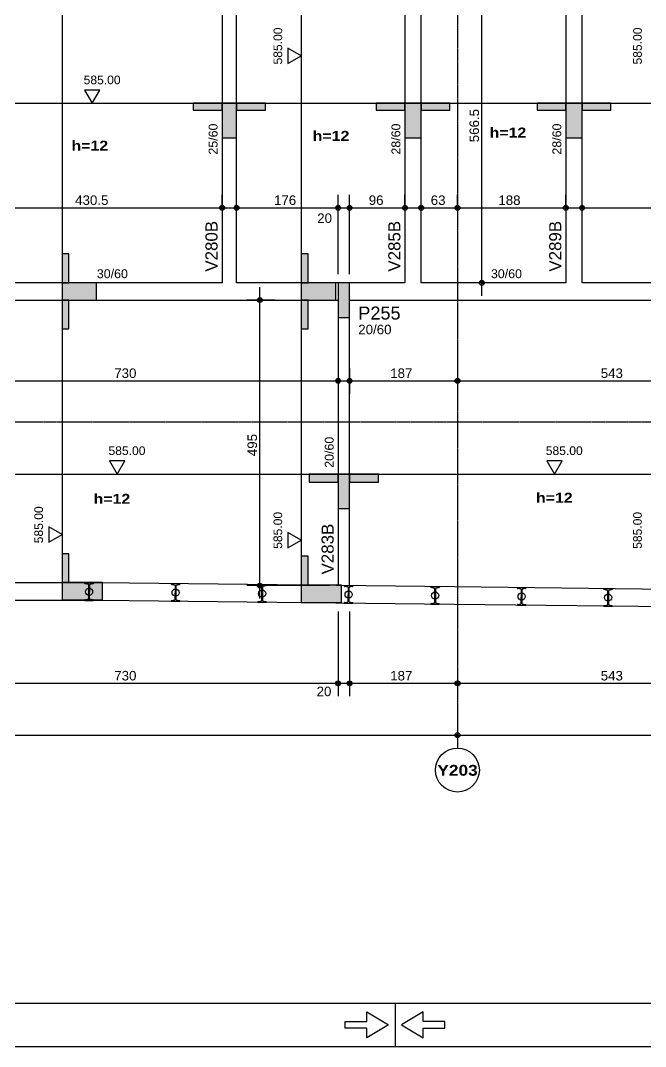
# Model space of a CAD drawing. Extents: x 0 to 13080, y 0 to 6750.
# Drawn here: x 5493 to 6577, y 0 to 1779 of the extents above; entities that cross this region are included whole.
import ezdxf

# ---------------------------------------------------------------- set-up
doc = ezdxf.new("R2010")
doc.units = 0
doc.header["$MEASUREMENT"] = 0
doc.linetypes.add('ESTILO_TQS_0007', pattern=[2.1, 1.5, -0.2, 0.2, -0.2])
for name, color, linetype in [('MTH-179', 1, 'CONTINUOUS'), ('MTH-202', 1, 'CONTINUOUS'), ('MTH-224', 4, 'CONTINUOUS'), ('MTH-230', 1, 'CONTINUOUS'), ('MTH-231', 1, 'CONTINUOUS'), ('MTH-242', 1, 'CONTINUOUS'), ('MTH-COTAS7', 31, 'CONTINUOUS'), ('MTH-DIM-PILAR', 3, 'CONTINUOUS'), ('MTH-DIM-VIGA', 3, 'CONTINUOUS'), ('MTH-EIXO-214', 4, 'CONTINUOUS'), ('MTH-FACE-VIGA', 7, 'CONTINUOUS'), ('MTH-LINHA-CORTE', 5, 'CONTINUOUS'), ('MTH-LINHA-SEÇÃO', 16, 'CONTINUOUS'), ('MTH-MARGEM', 5, 'CONTINUOUS'), ('MTH-PILAR-SEGUE', 5, 'CONTINUOUS'), ('MTH-SIMB_COTA', 3, 'CONTINUOUS'), ('MTH-SOMBRA21', 150, 'CONTINUOUS'), ('MTH-SOMBRA25', 253, 'CONTINUOUS'), ('MTH-TIT1-VIGA', 5, 'CONTINUOUS'), ('MTH-TXT', 4, 'CONTINUOUS'), ('MTH-TXT-NEGRITO', 5, 'CONTINUOUS')]:
    doc.layers.add(name, color=color, linetype=linetype)
doc.styles.add('TQS_ARIAL', font='arial.ttf')
doc.styles.add('TQS_ARIAL_BLACK', font='ariblk.ttf')

msp = doc.modelspace()

# ---------------------------------------------------------------- linework, layer by layer
at = {"layer": 'MTH-179', "linetype": 'Continuous'}
for p, q in [((6142.504952, 75.003475), (6142.504952, 0.003475)), ((0.004952, 0.003475), (13080.004952, 0.003475))]:
    msp.add_line(p, q, dxfattribs=at)
for points in [[(6131.253853, 37.503475), (6093.753853, 15.003475), (6093.753853, 31.878475), (6056.253853, 31.878475), (6056.253853, 43.128475), (6093.753853, 43.128475), (6093.753853, 60.003475), (6131.253853, 37.503475)], [(6153.753853, 37.503475), (6191.253853, 15.003475), (6191.253853, 31.878475), (6228.753853, 31.878475), (6228.753853, 43.128475), (6191.253853, 43.128475), (6191.253853, 60.003475), (6153.753853, 37.503475)]]:
    msp.add_lwpolyline(points, dxfattribs=at)
at = {"layer": 'MTH-224', "linetype": 'Continuous'}
for points in [[(5956.871381, 1704.5194), (5979.819086, 1717.768905), (5956.871381, 1731.017092), (5956.871381, 1704.5194)], [(5604.383788, 1658.42588), (5617.633293, 1635.478175), (5630.88148, 1658.42588), (5604.383788, 1658.42588)], [(5647.476135, 1015.53517), (5660.72564, 992.587465), (5673.973827, 1015.53517), (5647.476135, 1015.53517)], [(6405.632404, 1015.53517), (6418.881909, 992.587465), (6432.130096, 1015.53517), (6405.632404, 1015.53517)], [(5542.153733, 874.281128), (5565.101438, 887.530633), (5542.153733, 900.77882), (5542.153733, 874.281128)], [(5956.871381, 864.637978), (5979.819086, 877.887483), (5956.871381, 891.13567), (5956.871381, 864.637978)]]:
    msp.add_lwpolyline(points, dxfattribs=at)
at = {"layer": 'MTH-230', "linetype": 'Continuous'}
msp.add_circle((6250.782195, 479.214632), 38, dxfattribs=at)
at = {"layer": 'MTH-231', "linetype": 'Continuous'}
for p, q in [((5604.798235, 803.04), (5604.803691, 803.975068)), ((5604.803691, 803.975068), (5619.485041, 803.889412)), ((5611.040027, 800.928842), (5605.39268, 802.281793)), ((5618.876334, 802.203124), (5613.213586, 800.91616)), ((5619.485041, 803.889412), (5619.479586, 802.954343)), ((5754.792594, 801.621044), (5754.79805, 802.556112)), ((5754.79805, 802.556112), (5769.4794, 802.470456)), ((5761.034386, 799.509886), (5755.387039, 800.862837)), ((5768.870693, 800.784168), (5763.207945, 799.497204)), ((5769.4794, 802.470456), (5769.473945, 801.535387)), ((5904.784936, 799.847026), (5904.790392, 800.782094)), ((5904.790392, 800.782094), (5919.471742, 800.696438)), ((5919.471742, 800.696438), (5919.466287, 799.761369)), ((5611.497526, 776.69864), (5611.634471, 800.170635)), ((5612.610335, 800.164941), (5612.473398, 776.694373)), ((5761.491885, 775.279684), (5761.62883, 798.751679)), ((5762.604694, 798.745985), (5762.467757, 775.275417)), ((5911.026728, 797.735868), (5905.379381, 799.088819)), ((5911.484227, 773.505666), (5911.621172, 796.977661)), ((5912.597036, 796.971967), (5912.460099, 773.501399)), ((5918.863035, 799.01015), (5913.200287, 797.723186)), ((6054.778443, 798.278076), (6054.783899, 799.213144)), ((6054.783899, 799.213144), (6069.465249, 799.127488)), ((6061.020235, 796.166918), (6055.372888, 797.519869)), ((6061.477734, 771.936716), (6061.614679, 795.408711)), ((6062.590543, 795.403017), (6062.453606, 771.932449)), ((6068.856542, 797.4412), (6063.193794, 796.154236)), ((6069.465249, 799.127488), (6069.459794, 798.192419)), ((6204.770785, 796.504261), (6204.776241, 797.439329)), ((6204.776241, 797.439329), (6219.457591, 797.353673)), ((6211.012577, 794.393103), (6205.36523, 795.746054)), ((6211.470076, 770.162901), (6211.607021, 793.634896)), ((6212.582885, 793.629202), (6212.445948, 770.158634)), ((6218.848884, 795.667385), (6213.186136, 794.380421)), ((6219.457591, 797.353673), (6219.452136, 796.418604)), ((6354.763582, 794.810434), (6354.769038, 795.745502)), ((6354.769038, 795.745502), (6369.450388, 795.659846)), ((6361.005374, 792.699276), (6355.358027, 794.052227)), ((6361.462873, 768.469074), (6361.599818, 791.941069)), ((6362.575682, 791.935375), (6362.438745, 768.464807)), ((6368.841681, 793.973558), (6363.178933, 792.686594)), ((6369.450388, 795.659846), (6369.444933, 794.724777)), ((6504.755471, 792.956633), (6504.760927, 793.891701)), ((6504.760927, 793.891701), (6519.442277, 793.806045)), ((6510.997263, 790.845475), (6505.349916, 792.198426)), ((6511.454762, 766.615273), (6511.591707, 790.087268)), ((6512.567571, 790.081574), (6512.430634, 766.611006)), ((6518.83357, 792.119757), (6513.170822, 790.832793)), ((6519.442277, 793.806045), (6519.436822, 792.870976)), ((5604.622828, 772.975596), (5604.628284, 773.910664)), ((5619.304178, 772.889939), (5604.622828, 772.975596)), ((5605.231535, 774.661883), (5610.894284, 775.948847)), ((5613.067843, 775.936166), (5618.715189, 774.583214)), ((5619.309634, 773.825007), (5619.304178, 772.889939)), ((5754.617187, 771.55664), (5754.622643, 772.491708)), ((5769.298537, 771.470983), (5754.617187, 771.55664)), ((5755.225894, 773.242927), (5760.888643, 774.529891)), ((5763.062202, 774.51721), (5768.709548, 773.164258)), ((5769.303993, 772.406051), (5769.298537, 771.470983)), ((5904.609529, 769.782622), (5904.614985, 770.71769)), ((5919.290879, 769.696965), (5904.609529, 769.782622)), ((5905.218236, 771.468909), (5910.880985, 772.755873)), ((5913.054544, 772.743192), (5918.70189, 771.39024)), ((5919.296335, 770.632033), (5919.290879, 769.696965)), ((6054.603036, 768.213672), (6054.608492, 769.14874)), ((6069.284386, 768.128015), (6054.603036, 768.213672)), ((6055.211743, 769.899959), (6060.874492, 771.186923)), ((6063.048051, 771.174242), (6068.695397, 769.82129)), ((6069.289842, 769.063083), (6069.284386, 768.128015)), ((6204.595378, 766.439857), (6204.600834, 767.374925)), ((6219.276728, 766.3542), (6204.595378, 766.439857)), ((6205.204085, 768.126144), (6210.866834, 769.413108)), ((6213.040393, 769.400427), (6218.687739, 768.047475)), ((6219.282184, 767.289268), (6219.276728, 766.3542)), ((6354.588175, 764.74603), (6354.593631, 765.681098)), ((6355.196882, 766.432317), (6360.859631, 767.719281)), ((6363.03319, 767.7066), (6368.680536, 766.353648)), ((6369.274981, 765.595441), (6369.269525, 764.660373)), ((6505.188771, 764.578516), (6510.85152, 765.86548)), ((6513.025079, 765.852799), (6518.672425, 764.499847)), ((6369.269525, 764.660373), (6354.588175, 764.74603)), ((6504.580064, 762.892229), (6504.58552, 763.827297)), ((6519.261414, 762.806572), (6504.580064, 762.892229)), ((6519.26687, 763.74164), (6519.261414, 762.806572))]:
    msp.add_line(p, q, dxfattribs=at)
for centre in [(5612.053935, 788.432504), (5762.048294, 787.013548), (5912.040636, 785.23953), (6062.034143, 783.67058), (6212.026485, 781.896765), (6362.019282, 780.202938), (6512.011171, 778.349137)]:
    msp.add_circle(centre, 6.2, dxfattribs=at)
for centre, radius, start, end in [((5605.573245, 803.035487), 0.775021, 179.666352, 256.527493), ((5610.859463, 800.175148), 0.775021, 359.666352, 76.527493), ((5613.385344, 800.160411), 0.775021, 102.803943, 179.665084), ((5618.704578, 802.958874), 0.775021, 282.803943, 359.665084), ((5755.567604, 801.616531), 0.775021, 179.666352, 256.527493), ((5768.698937, 801.539918), 0.775021, 282.803943, 359.665084), ((5760.853822, 798.756192), 0.775021, 359.666352, 76.527493), ((5763.379703, 798.741455), 0.775021, 102.803943, 179.665084), ((5905.559946, 799.842513), 0.775021, 179.666352, 256.527493), ((5910.846164, 796.982174), 0.775021, 359.666352, 76.527493), ((5913.372045, 796.967437), 0.775021, 102.803943, 179.665084), ((5918.691279, 799.7659), 0.775021, 282.803943, 359.665084), ((6055.553453, 798.273563), 0.775021, 179.666352, 256.527493), ((6060.839671, 795.413224), 0.775021, 359.666352, 76.527493), ((6063.365552, 795.398487), 0.775021, 102.803943, 179.665084), ((6068.684786, 798.19695), 0.775021, 282.803943, 359.665084), ((6205.545795, 796.499748), 0.775021, 179.666352, 256.527493), ((6210.832013, 793.639409), 0.775021, 359.666352, 76.527493), ((6213.357894, 793.624672), 0.775021, 102.803943, 179.665084), ((6218.677128, 796.423135), 0.775021, 282.803943, 359.665084), ((6355.538592, 794.805921), 0.775021, 179.666352, 256.527493), ((6360.82481, 791.945582), 0.775021, 359.666352, 76.527493), ((6363.350691, 791.930845), 0.775021, 102.803943, 179.665084), ((6368.669925, 794.729308), 0.775021, 282.803943, 359.665084), ((6505.530481, 792.95212), 0.775021, 179.666352, 256.527493), ((6510.816699, 790.091781), 0.775021, 359.666352, 76.527493), ((6513.34258, 790.077044), 0.775021, 102.803943, 179.665084), ((6518.661814, 792.875507), 0.775021, 282.803943, 359.665084), ((5605.403293, 773.906134), 0.775021, 102.803943, 179.665084), ((5610.722524, 776.7046), 0.775025, 282.804082, 359.770246), ((5613.248407, 776.68986), 0.775021, 179.666352, 256.527493), ((5618.534626, 773.82952), 0.775021, 359.666352, 76.527493), ((5755.397652, 772.487178), 0.775021, 102.803943, 179.665084), ((5760.716883, 775.285644), 0.775025, 282.804082, 359.770246), ((5763.242766, 775.270904), 0.775021, 179.666352, 256.527493), ((5768.528985, 772.410564), 0.775021, 359.666352, 76.527493), ((5905.389994, 770.71316), 0.775021, 102.803943, 179.665084), ((5910.709225, 773.511626), 0.775025, 282.804082, 359.770246), ((5913.235108, 773.496886), 0.775021, 179.666352, 256.527493), ((5918.521327, 770.636546), 0.775021, 359.666352, 76.527493), ((6055.383501, 769.14421), 0.775021, 102.803943, 179.665084), ((6060.702732, 771.942676), 0.775025, 282.804082, 359.770246), ((6063.228615, 771.927936), 0.775021, 179.666352, 256.527493), ((6068.514834, 769.067596), 0.775021, 359.666352, 76.527493), ((6205.375843, 767.370395), 0.775021, 102.803943, 179.665084), ((6210.695074, 770.168861), 0.775025, 282.804082, 359.770246), ((6213.220957, 770.154121), 0.775021, 179.666352, 256.527493), ((6218.507176, 767.293781), 0.775021, 359.666352, 76.527493), ((6355.36864, 765.676568), 0.775021, 102.803943, 179.665084), ((6360.687871, 768.475034), 0.775025, 282.804082, 359.770246), ((6363.213754, 768.460294), 0.775021, 179.666352, 256.527493), ((6368.499973, 765.599954), 0.775021, 359.666352, 76.527493), ((6510.67976, 766.621233), 0.775025, 282.804082, 359.770246), ((6513.205643, 766.606493), 0.775021, 179.666352, 256.527493), ((6505.360529, 763.822767), 0.775021, 102.803943, 179.665084), ((6518.491862, 763.746153), 0.775021, 359.666352, 76.527493)]:
    msp.add_arc(centre, radius, start, end, dxfattribs=at)
at = {"layer": 'MTH-242', "linetype": 'Continuous'}
for p, q in [((6053.782865, 1294.235467), (6053.782865, 1294.235467)), ((6054.102748, 1294.235502), (6054.102748, 1294.235502))]:
    msp.add_line(p, q, dxfattribs=at)
at = {"layer": 'MTH-COTAS7', "linetype": 'Continuous'}
for p, q in [((6293.107949, 1301.735539), (6293.107949, 1913.235538)), ((5842.782195, 1455.516278), (5842.782195, 1476.735502)), ((5867.782195, 1455.516278), (5867.782195, 1476.735502)), ((6043.782865, 1339.235502), (6043.782865, 1476.735502)), ((6043.782865, 1339.235502), (6043.782865, 1476.735502)), ((6063.782865, 1339.235502), (6063.782865, 1476.735502)), ((6063.782865, 1339.235502), (6063.782865, 1476.735502)), ((6159.782195, 1458.919452), (6159.782195, 1476.735502)), ((6187.782195, 1454.176479), (6187.782195, 1476.735502)), ((6250.782195, 1455.863761), (6250.782195, 1476.735502)), ((6250.782195, 1455.863761), (6250.782195, 1476.735502)), ((6438.781432, 1452.677655), (6438.781432, 1476.735502)), ((6466.781432, 1449.473557), (6466.781432, 1476.735502)), ((5389.782195, 1454.235502), (5865.282195, 1454.235502)), ((5845.282195, 1454.235502), (6066.282865, 1454.235502)), ((6021.282865, 1454.235502), (6086.282865, 1454.235502)), ((6041.282865, 1454.235502), (6182.282195, 1454.235502)), ((6165.282195, 1454.235502), (6273.282195, 1454.235502)), ((6228.282195, 1454.235502), (6461.281432, 1454.235502)), ((6444.281432, 1454.235502), (6818.283002, 1454.235502)), ((5908.148324, 776.69398), (5908.148324, 1316.735502)), ((5934.692471, 1294.235502), (5885.648324, 1294.235502)), ((6063.782865, 1175.637202), (6063.782865, 1131.735502)), ((6250.782195, 1190.559921), (6250.782195, 1131.735502)), ((6250.782195, 1190.559921), (6250.782195, 1131.735502)), ((6043.782865, 1156.515318), (6043.782865, 1131.735502)), ((5291.282865, 1154.235502), (6066.282865, 1154.235502)), ((6041.282865, 1154.235502), (6273.282195, 1154.235502)), ((6228.282195, 1154.235502), (6816.282865, 1154.235502)), ((6028.782865, 799.19398), (5885.648324, 799.19398)), ((6043.782865, 754.195724), (6043.782865, 607.214632)), ((6063.782865, 753.967303), (6063.782865, 607.214632)), ((6043.782865, 739.195724), (6043.782865, 607.214632)), ((6063.782865, 738.967303), (6063.782865, 607.214632)), ((5291.282865, 629.714632), (6066.282865, 629.714632)), ((6021.282865, 629.714632), (6086.282865, 629.714632)), ((6041.282865, 629.714632), (6273.282195, 629.714632)), ((6228.282195, 629.714632), (6816.282865, 629.714632)), ((6250.782195, 627.02254), (6250.782195, 607.214632)), ((6250.782195, 627.02254), (6250.782195, 607.214632)), ((4526.282195, 539.714632), (6273.282195, 539.714632)), ((6228.282195, 539.714632), (7226.282195, 539.714632)), ((6250.782195, 533.930327), (6250.782195, 517.214632)), ((6250.782195, 533.930327), (6250.782195, 517.214632))]:
    msp.add_line(p, q, dxfattribs=at)
at = {"layer": 'MTH-EIXO-214', "linetype": 'ESTILO_TQS_0007'}
for p, q in [((6250.782195, 6324.951479), (6250.782195, 517.214632)), ((673.355745, 1083.235465), (8996.284341, 1083.235465))]:
    msp.add_line(p, q, dxfattribs=at)
at = {"layer": 'MTH-FACE-VIGA', "linetype": 'Continuous'}
for points in [[(5842.782195, 1890.735501), (5842.782195, 1324.235502)], [(5867.782195, 1324.235502), (5867.782195, 1890.735538)], [(6159.782195, 1890.73553), (6159.782195, 1324.235502)], [(6187.782195, 1324.235502), (6187.782195, 1890.735501)], [(6438.781432, 1890.735539), (6438.781432, 1324.235502)], [(6466.781432, 1324.235502), (6466.781432, 1890.735501)], [(5842.782195, 1324.235502), (5412.282195, 1324.235502)], [(6044.102748, 1324.235502), (5867.782195, 1324.235502)], [(6159.782195, 1324.235502), (6064.102748, 1324.235502)], [(6438.781432, 1324.235502), (6187.782195, 1324.235502)], [(6794.102748, 1324.235502), (6466.781432, 1324.235502)], [(5399.782195, 1294.235502), (5855.282195, 1294.235502)], [(5855.282195, 1294.235502), (6044.102748, 1294.235502)], [(6064.102748, 1294.235502), (6173.782195, 1294.235502)], [(6173.782195, 1294.235502), (6452.781432, 1294.235502)], [(6452.781432, 1294.235502), (6794.102748, 1294.235502)], [(6043.782865, 1264.235502), (6043.782865, 799.19398)], [(6063.782865, 798.965555), (6063.782865, 1264.235502)]]:
    msp.add_lwpolyline(points, dxfattribs=at)
at = {"layer": 'MTH-LINHA-CORTE', "linetype": 'Continuous'}
for p, q in [((5630.563379, 803.917089), (5167.517509, 804.278406)), ((6245.502941, 796.893822), (5630.563379, 803.917089)), ((6641.422101, 792.371804), (6245.502941, 796.893822)), ((5167.499181, 774.278411), (5630.380364, 773.917222)), ((5630.380364, 773.917222), (6245.160332, 766.895778)), ((6245.160332, 766.895778), (6641.493552, 762.369031))]:
    msp.add_line(p, q, dxfattribs=at)
at = {"layer": 'MTH-LINHA-SEÇÃO', "linetype": 'Continuous'}
for p, q in [((5979.819086, 2678.73551), (5979.819086, 773.769488)), ((5565.101438, 2627.235501), (5565.101438, 803.968169)), ((1085.927134, 1635.478175), (8679.057644, 1635.478175)), ((1085.927134, 992.587465), (8750.247429, 992.587465))]:
    msp.add_line(p, q, dxfattribs=at)
for points in [[(5842.782195, 1623.478175), (5842.782195, 1635.478175), (5792.782195, 1635.478175), (5792.782195, 1623.478175), (5842.782195, 1623.478175)], [(5867.782195, 1635.478175), (5842.782195, 1635.478175), (5842.782195, 1575.478175), (5867.782195, 1575.478175), (5867.782195, 1635.478175)], [(5917.782195, 1623.478175), (5917.782195, 1635.478175), (5867.782195, 1635.478175), (5867.782195, 1623.478175), (5917.782195, 1623.478175)], [(6159.782195, 1623.478175), (6159.782195, 1635.478175), (6109.782195, 1635.478175), (6109.782195, 1623.478175), (6159.782195, 1623.478175)], [(6187.782195, 1635.478175), (6159.782195, 1635.478175), (6159.782195, 1575.478175), (6187.782195, 1575.478175), (6187.782195, 1635.478175)], [(6237.782195, 1623.478175), (6237.782195, 1635.478175), (6187.782195, 1635.478175), (6187.782195, 1623.478175), (6237.782195, 1623.478175)], [(6438.781432, 1623.478175), (6438.781432, 1635.478175), (6388.781432, 1635.478175), (6388.781432, 1623.478175), (6438.781432, 1623.478175)], [(6466.781432, 1635.478175), (6438.781432, 1635.478175), (6438.781432, 1575.478175), (6466.781432, 1575.478175), (6466.781432, 1635.478175)], [(6516.781432, 1623.478175), (6516.781432, 1635.478175), (6466.781432, 1635.478175), (6466.781432, 1623.478175), (6516.781432, 1623.478175)], [(5577.101438, 1374.235539), (5565.101438, 1374.235539), (5565.101438, 1324.235539), (5577.101438, 1324.235539), (5577.101438, 1374.235539)], [(5991.819086, 1374.235539), (5979.819086, 1374.235539), (5979.819086, 1324.235539), (5991.819086, 1324.235539), (5991.819086, 1374.235539)], [(5565.101438, 1324.235539), (5565.101438, 1294.235539), (5625.101438, 1294.235539), (5625.101438, 1324.235539), (5565.101438, 1324.235539)], [(5979.819086, 1324.235539), (5979.819086, 1294.235539), (6039.819086, 1294.235539), (6039.819086, 1324.235539), (5979.819086, 1324.235539)], [(5577.101438, 1294.235539), (5565.101438, 1294.235539), (5565.101438, 1244.235539), (5577.101438, 1244.235539), (5577.101438, 1294.235539)], [(5991.819086, 1294.235539), (5979.819086, 1294.235539), (5979.819086, 1244.235539), (5991.819086, 1244.235539), (5991.819086, 1294.235539)], [(6043.782865, 992.587502), (5993.782865, 992.587502), (5993.782865, 978.587502), (6043.782865, 978.587502), (6043.782865, 992.587502)], [(6063.782865, 992.587502), (6043.782865, 992.587502), (6043.782865, 932.587502), (6063.782865, 932.587502), (6063.782865, 992.587502)], [(6113.782865, 992.587502), (6063.782865, 992.587502), (6063.782865, 978.587502), (6113.782865, 978.587502), (6113.782865, 992.587502)], [(5577.101438, 854.266681), (5565.101438, 854.266681), (5565.101438, 804.266681), (5577.101438, 804.266681), (5577.101438, 854.266681)], [(5991.819086, 849.926259), (5979.819086, 849.926259), (5979.819086, 799.926259), (5991.819086, 799.926259), (5991.819086, 849.926259)], [(5565.101438, 804.266681), (5565.101438, 774.266681), (5635.101438, 774.266681), (5635.101438, 804.266681), (5565.101438, 804.266681)], [(5979.819086, 799.926259), (5979.819086, 769.926259), (6049.819086, 769.926259), (6049.819086, 799.926259), (5979.819086, 799.926259)]]:
    msp.add_lwpolyline(points, dxfattribs=at)
at = {"layer": 'MTH-MARGEM', "linetype": 'Continuous'}
msp.add_line((262.504952, 75.003475), (13005.004952, 75.003475), dxfattribs=at)
at = {"layer": 'MTH-PILAR-SEGUE', "linetype": 'Continuous'}
msp.add_lwpolyline([(6043.782865, 1264.235502), (6063.782865, 1264.235502), (6063.782865, 1324.235502), (6043.782865, 1324.235502), (6043.782865, 1264.235502)], dxfattribs=at)
at = {"layer": 'MTH-SIMB_COTA', "linetype": 'Continuous'}
for centre, radius in [((5842.782195, 1454.235502), 4.200001), ((5842.782195, 1454.235502), 2.1), ((5867.782195, 1454.235502), 4.200001), ((5867.782195, 1454.235502), 2.1), ((6043.782865, 1454.235502), 4.200001), ((6043.782865, 1454.235502), 4.200001), ((6043.782865, 1454.235502), 2.1), ((6043.782865, 1454.235502), 2.1), ((6063.782865, 1454.235502), 4.200001), ((6063.782865, 1454.235502), 4.200001), ((6063.782865, 1454.235502), 2.1), ((6063.782865, 1454.235502), 2.1), ((6159.782195, 1454.235502), 4.200001), ((6159.782195, 1454.235502), 2.1), ((6187.782195, 1454.235502), 4.200001), ((6187.782195, 1454.235502), 2.1), ((6250.782195, 1454.235502), 4.200001), ((6250.782195, 1454.235502), 4.200001), ((6250.782195, 1454.235502), 2.1), ((6250.782195, 1454.235502), 2.1), ((6438.781432, 1454.235502), 4.200001), ((6438.781432, 1454.235502), 2.1), ((6466.781432, 1454.235502), 4.200001), ((6466.781432, 1454.235502), 2.1), ((6293.107949, 1324.235539), 4.200001), ((6293.107949, 1324.235539), 2.1), ((5908.148324, 1294.235502), 4.200001), ((5908.148324, 1294.235502), 2.1), ((6043.782865, 1154.235502), 4.200001), ((6043.782865, 1154.235502), 2.1), ((6063.782865, 1154.235502), 4.200001), ((6063.782865, 1154.235502), 2.1), ((6250.782195, 1154.235502), 4.200001), ((6250.782195, 1154.235502), 4.200001), ((6250.782195, 1154.235502), 2.1), ((6250.782195, 1154.235502), 2.1), ((5908.148324, 799.19398), 4.200001), ((5908.148324, 799.19398), 2.1), ((6043.782865, 629.714632), 4.200001), ((6043.782865, 629.714632), 4.200001), ((6043.782865, 629.714632), 2.1), ((6043.782865, 629.714632), 2.1), ((6063.782865, 629.714632), 4.200001), ((6063.782865, 629.714632), 4.200001), ((6063.782865, 629.714632), 2.1), ((6063.782865, 629.714632), 2.1), ((6250.782195, 629.714632), 4.200001), ((6250.782195, 629.714632), 4.200001), ((6250.782195, 629.714632), 2.1), ((6250.782195, 629.714632), 2.1), ((6250.782195, 539.714632), 4.200001), ((6250.782195, 539.714632), 4.200001), ((6250.782195, 539.714632), 2.1), ((6250.782195, 539.714632), 2.1)]:
    msp.add_circle(centre, radius, dxfattribs=at)
at = {"layer": 'MTH-SOMBRA21', "linetype": 'Continuous'}
for points in [[(5842.782195, 1623.478175), (5842.782195, 1635.478175), (5792.782195, 1635.478175)], [(5842.782195, 1623.478175), (5792.782195, 1635.478175), (5792.782195, 1623.478175)], [(5842.782195, 1623.478175), (5792.782195, 1623.478175), (5842.782195, 1623.478175)], [(5867.782195, 1635.478175), (5842.782195, 1635.478175), (5842.782195, 1575.478175)], [(5867.782195, 1635.478175), (5842.782195, 1575.478175), (5867.782195, 1575.478175)], [(5917.782195, 1623.478175), (5917.782195, 1635.478175), (5867.782195, 1635.478175)], [(5917.782195, 1623.478175), (5867.782195, 1635.478175), (5867.782195, 1623.478175)], [(5867.782195, 1635.478175), (5867.782195, 1575.478175), (5867.782195, 1635.478175)], [(5917.782195, 1623.478175), (5867.782195, 1623.478175), (5917.782195, 1623.478175)], [(6159.782195, 1623.478175), (6159.782195, 1635.478175), (6109.782195, 1635.478175)], [(6159.782195, 1623.478175), (6109.782195, 1635.478175), (6109.782195, 1623.478175)], [(6159.782195, 1623.478175), (6109.782195, 1623.478175), (6159.782195, 1623.478175)], [(6187.782195, 1635.478175), (6159.782195, 1635.478175), (6159.782195, 1575.478175)], [(6187.782195, 1635.478175), (6159.782195, 1575.478175), (6187.782195, 1575.478175)], [(6237.782195, 1623.478175), (6237.782195, 1635.478175), (6187.782195, 1635.478175)], [(6237.782195, 1623.478175), (6187.782195, 1635.478175), (6187.782195, 1623.478175)], [(6187.782195, 1635.478175), (6187.782195, 1575.478175), (6187.782195, 1635.478175)], [(6237.782195, 1623.478175), (6187.782195, 1623.478175), (6237.782195, 1623.478175)], [(6438.781432, 1623.478175), (6438.781432, 1635.478175), (6388.781432, 1635.478175)], [(6438.781432, 1623.478175), (6388.781432, 1635.478175), (6388.781432, 1623.478175)], [(6438.781432, 1623.478175), (6388.781432, 1623.478175), (6438.781432, 1623.478175)], [(6466.781432, 1635.478175), (6438.781432, 1635.478175), (6438.781432, 1575.478175)], [(6466.781432, 1635.478175), (6438.781432, 1575.478175), (6466.781432, 1575.478175)], [(6516.781432, 1623.478175), (6516.781432, 1635.478175), (6466.781432, 1635.478175)], [(6516.781432, 1623.478175), (6466.781432, 1635.478175), (6466.781432, 1623.478175)], [(6466.781432, 1635.478175), (6466.781432, 1575.478175), (6466.781432, 1635.478175)], [(6516.781432, 1623.478175), (6466.781432, 1623.478175), (6516.781432, 1623.478175)], [(5577.101438, 1374.235539), (5565.101438, 1374.235539), (5565.101438, 1324.235539)], [(5577.101438, 1374.235539), (5565.101438, 1324.235539), (5577.101438, 1324.235539)], [(5577.101438, 1374.235539), (5577.101438, 1324.235539), (5577.101438, 1374.235539)], [(5991.819086, 1374.235539), (5979.819086, 1374.235539), (5979.819086, 1324.235539)], [(5991.819086, 1374.235539), (5979.819086, 1324.235539), (5991.819086, 1324.235539)], [(5991.819086, 1374.235539), (5991.819086, 1324.235539), (5991.819086, 1374.235539)], [(5565.101438, 1324.235539), (5565.101438, 1294.235539), (5625.101438, 1294.235539)], [(5565.101438, 1324.235539), (5625.101438, 1294.235539), (5625.101438, 1324.235539)], [(5565.101438, 1324.235539), (5625.101438, 1324.235539), (5565.101438, 1324.235539)], [(5979.819086, 1324.235539), (5979.819086, 1294.235539), (6039.819086, 1294.235539)], [(5979.819086, 1324.235539), (6039.819086, 1294.235539), (6039.819086, 1324.235539)], [(5979.819086, 1324.235539), (6039.819086, 1324.235539), (5979.819086, 1324.235539)], [(5577.101438, 1294.235539), (5565.101438, 1294.235539), (5565.101438, 1244.235539)], [(5577.101438, 1294.235539), (5565.101438, 1244.235539), (5577.101438, 1244.235539)], [(5577.101438, 1294.235539), (5577.101438, 1244.235539), (5577.101438, 1294.235539)], [(5991.819086, 1294.235539), (5979.819086, 1294.235539), (5979.819086, 1244.235539)], [(5991.819086, 1294.235539), (5979.819086, 1244.235539), (5991.819086, 1244.235539)], [(5991.819086, 1294.235539), (5991.819086, 1244.235539), (5991.819086, 1294.235539)], [(6043.782865, 992.587502), (5993.782865, 992.587502), (5993.782865, 978.587502)], [(6043.782865, 992.587502), (5993.782865, 978.587502), (6043.782865, 978.587502)], [(6063.782865, 992.587502), (6043.782865, 992.587502), (6043.782865, 932.587502)], [(6063.782865, 992.587502), (6043.782865, 932.587502), (6063.782865, 932.587502)], [(6043.782865, 992.587502), (6043.782865, 978.587502), (6043.782865, 992.587502)], [(6063.782865, 992.587502), (6063.782865, 932.587502), (6063.782865, 992.587502)], [(6113.782865, 992.587502), (6063.782865, 992.587502), (6063.782865, 978.587502)], [(6113.782865, 992.587502), (6063.782865, 978.587502), (6113.782865, 978.587502)], [(6113.782865, 992.587502), (6113.782865, 978.587502), (6113.782865, 992.587502)], [(5577.101438, 854.266681), (5565.101438, 854.266681), (5565.101438, 804.266681)], [(5577.101438, 854.266681), (5565.101438, 804.266681), (5577.101438, 804.266681)], [(5577.101438, 854.266681), (5577.101438, 804.266681), (5577.101438, 854.266681)], [(5991.819086, 849.926259), (5979.819086, 849.926259), (5979.819086, 799.926259)], [(5991.819086, 849.926259), (5979.819086, 799.926259), (5991.819086, 799.926259)], [(5991.819086, 849.926259), (5991.819086, 799.926259), (5991.819086, 849.926259)], [(5565.101438, 804.266681), (5565.101438, 774.266681), (5635.101438, 774.266681)], [(5565.101438, 804.266681), (5635.101438, 774.266681), (5635.101438, 804.266681)], [(5565.101438, 804.266681), (5635.101438, 804.266681), (5565.101438, 804.266681)], [(5979.819086, 799.926259), (5979.819086, 769.926259), (6049.819086, 769.926259)], [(5979.819086, 799.926259), (6049.819086, 769.926259), (6049.819086, 799.926259)], [(5979.819086, 799.926259), (6049.819086, 799.926259), (5979.819086, 799.926259)]]:
    msp.add_solid(points, dxfattribs=at)
at = {"layer": 'MTH-SOMBRA25', "linetype": 'Continuous'}
for points in [[(6043.782865, 1264.235502), (6063.782865, 1264.235502), (6063.782865, 1324.235502)], [(6043.782865, 1264.235502), (6063.782865, 1324.235502), (6043.782865, 1324.235502)], [(6043.782865, 1264.235502), (6043.782865, 1324.235502), (6043.782865, 1264.235502)]]:
    msp.add_solid(points, dxfattribs=at)

# ---------------------------------------------------------------- texts
at = {"layer": 'MTH-202', "linetype": 'Continuous', "style": 'TQS_ARIAL'}
msp.add_text('P255', height=22.5, dxfattribs=at).set_placement((6078.789229, 1260.490238))
at = {"layer": 'MTH-COTAS7', "linetype": 'Continuous', "style": 'TQS_ARIAL'}
for s, p in [('566.5', (6288.157949, 1567.885539)), ('495', (5903.198324, 1023.614741))]:
    msp.add_text(s, height=16.5, rotation=90, dxfattribs=at).set_placement(p)
for s, p in [('430.5', (5587.932195, 1459.185502)), ('176', (5932.68253, 1459.185502)), ('96', (6096.93253, 1459.185502)), ('63', (6204.432195, 1459.185502)), ('188', (6321.681814, 1459.185502)), ('20', (6007.638349, 1427.975412)), ('730', (5655.682865, 1159.185502)), ('187', (6134.18253, 1159.185502)), ('543', (6499.18253, 1159.185502)), ('730', (5655.682865, 634.664632)), ('187', (6134.18253, 634.664632)), ('543', (6499.18253, 634.664632)), ('20', (6006.552336, 607.371124))]:
    msp.add_text(s, height=16.5, dxfattribs=at).set_placement(p)
at = {"layer": 'MTH-DIM-PILAR', "linetype": 'Continuous', "style": 'TQS_ARIAL'}
msp.add_text('20/60', height=16.5, dxfattribs=at).set_placement((6078.789229, 1234.990238))
at = {"layer": 'MTH-DIM-VIGA', "linetype": 'Continuous', "style": 'TQS_ARIAL'}
for s, p in [('25/60', (5834.782195, 1546.478175)), ('28/60', (6151.782195, 1546.478175)), ('28/60', (6430.781432, 1546.478175)), ('20/60', (6036.102748, 1003.459575))]:
    msp.add_text(s, height=15.4, rotation=90, dxfattribs=at).set_placement(p)
for p in [(5625.514582, 1332.235502), (6308.80077, 1332.235502)]:
    msp.add_text('30/60', height=15.4, dxfattribs=at).set_placement(p)
at = {"layer": 'MTH-TIT1-VIGA', "linetype": 'Continuous', "style": 'TQS_ARIAL'}
for s, p in [('V280B', (5834.782195, 1343.485502)), ('V285B', (6151.782195, 1343.485502)), ('V289B', (6430.781432, 1343.485502)), ('V283B', (6036.102748, 818.44398))]:
    msp.add_text(s, height=21, rotation=90, dxfattribs=at).set_placement(p)
at = {"layer": 'MTH-TXT', "linetype": 'Continuous', "style": 'TQS_ARIAL'}
for p in [(5946.819086, 1702.768905), (6570.391827, 1702.768905), (5532.101438, 872.530633), (5946.819086, 862.887483), (6570.391827, 862.887483)]:
    msp.add_text('585.00', height=15, rotation=90, dxfattribs=at).set_placement(p)
for p in [(5602.633293, 1668.478175), (5645.72564, 1025.587465), (6403.881909, 1025.587465)]:
    msp.add_text('585.00', height=15, dxfattribs=at).set_placement(p)
at = {"layer": 'MTH-TXT-NEGRITO', "linetype": 'Continuous', "style": 'TQS_ARIAL_BLACK'}
for s, height, p in [('h=12', 17.25, (5999.77527, 1570.35784)), ('h=12', 17.25, (6306.489659, 1576.136377)), ('h=12', 17.25, (5581.496634, 1553.361699)), ('h=12', 17.25, (6386.894678, 942.908322)), ('h=12', 17.25, (5619.836328, 940.986393)), ('Y203', 18.75, (6215.904796, 469.517112))]:
    msp.add_text(s, height=height, dxfattribs=at).set_placement(p)

doc.saveas('drawing.dxf')
